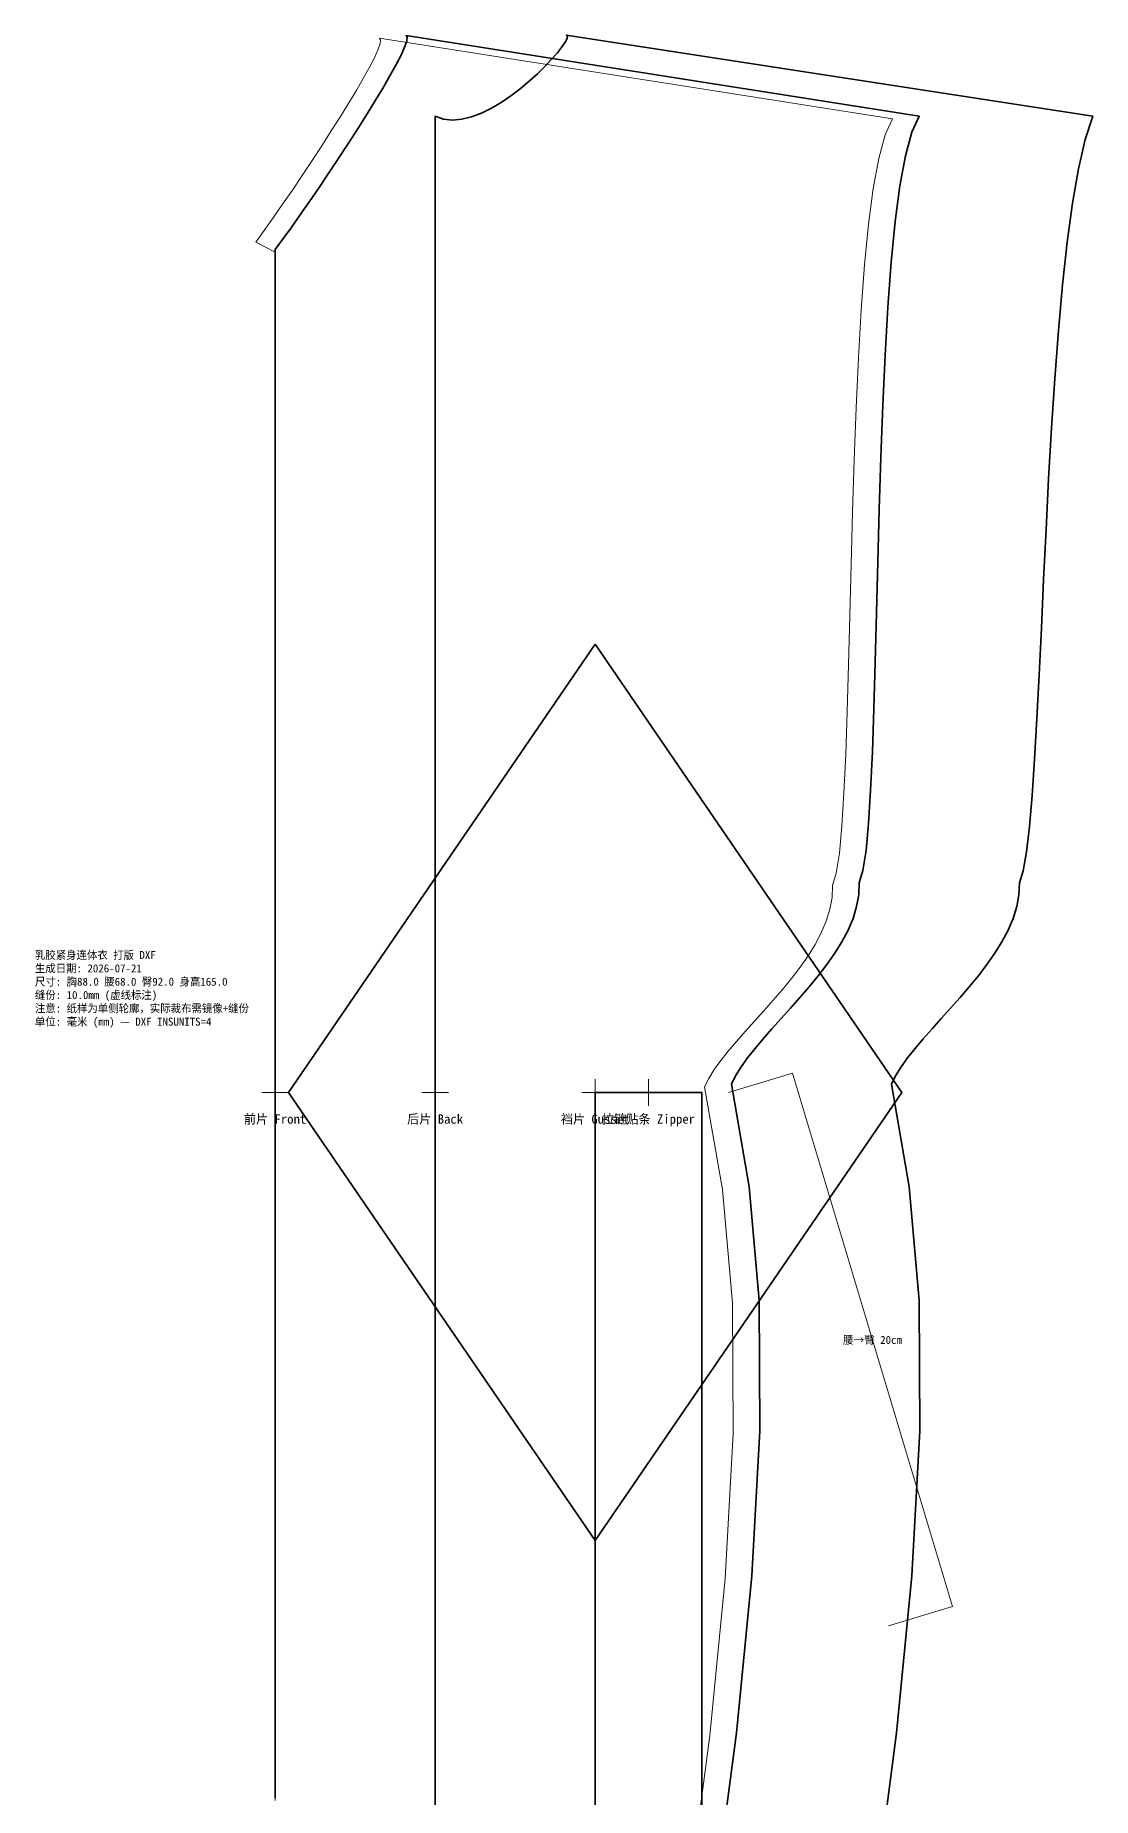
# Model space of a CAD drawing. Header units: millimetres. Extents: x 10 to 406, y -811 to 646.
# Drawn here: x 10 to 406, y -15 to 646 of the extents above; entities that cross this region are included whole.
import ezdxf
from ezdxf.enums import TextEntityAlignment as Align

# ---------------------------------------------------------------- set-up
doc = ezdxf.new("R2010")
doc.units = ezdxf.units.MM
for name, color, linetype, lineweight in [('参考', 4, 'Continuous', 13), ('标注', 3, 'Continuous', 15), ('缝份', 2, 'Continuous', 20), ('裁片', 1, 'Continuous', 35)]:
    doc.layers.add(name, color=color, linetype=linetype, lineweight=lineweight)

msp = doc.modelspace()

# ---------------------------------------------------------------- linework, layer by layer
at = {"layer": '参考', "color": 4}
for p, q in [((100, 245), (100, 255)), ((160, 245), (160, 255)), ((220, 245), (220, 255)), ((240, 245), (240, 255)), ((95, 250), (105, 250)), ((155, 250), (165, 250)), ((215, 250), (225, 250)), ((235, 250), (245, 250))]:
    msp.add_line(p, q, dxfattribs=at)
at = {"layer": '标注', "color": 3}
for p, q in [((270, 250), (293.95, 257.18)), ((293.95, 257.18), (353.95, 57.18)), ((330, 50), (353.95, 57.18))]:
    msp.add_line(p, q, dxfattribs=at)
at = {"layer": '缝份', "color": 2}
msp.add_lwpolyline([(100, -15.51), (100, -3.84), (100, 15.1), (100, 40.39), (100, 71.12), (100, 106.39), (100, 145.27), (100, 186.86), (100, 230.24), (100, 274.5), (100, 318.73), (100, 362.02), (100, 403.46), (100, 442.13), (100, 477.12), (100, 507.53), (100, 532.43), (100, 550.92), (100, 562.08), (100, 565), (100, 565), (100, 565), (92.86, 568.86), (95.99, 573.21), (99.34, 577.95), (102.86, 583.02), (106.5, 588.33), (110.2, 593.81), (113.9, 599.38), (117.55, 604.97), (121.1, 610.49), (124.5, 615.88), (127.69, 621.04), (130.61, 625.91), (133.21, 630.41), (135.44, 634.46), (137.25, 637.98), (138.58, 640.9), (139.37, 643.14), (139.57, 644.62), (139.13, 645.27), (331.5, 615), (331.5, 615), (328.7, 609), (326.28, 600.2), (324.2, 588.93), (322.44, 575.51), (320.95, 560.25), (319.71, 543.47), (318.68, 525.49), (317.82, 506.64), (317.11, 487.21), (316.5, 467.55), (315.97, 447.96), (315.48, 428.76), (315, 410.28), (314.49, 392.83), (313.92, 376.73), (313.26, 362.29), (312.47, 349.84), (311.52, 339.7), (310.37, 332.18), (309, 327.6), (309, 327.6), (308.82, 323.11), (308.01, 318.65), (306.64, 314.22), (304.77, 309.83), (302.47, 305.48), (299.8, 301.17), (296.83, 296.92), (293.62, 292.73), (290.24, 288.61), (286.75, 284.55), (283.21, 280.57), (279.7, 276.67), (276.26, 272.85), (272.98, 269.13), (269.91, 265.5), (267.11, 261.97), (264.66, 258.56), (262.61, 255.25), (261.04, 252.06), (267.67, 213.6), (271.44, 170.99), (271.67, 122.07), (268.72, 67.72), (262.97, 8.84), (254.78, -53.67)], dxfattribs=at)
at = {"layer": '裁片', "color": 1}
msp.add_lwpolyline([(100, -14.51), (100, -2.84), (100, 16.1), (100, 41.39), (100, 72.12), (100, 107.39), (100, 146.27), (100, 187.86), (100, 231.24), (100, 275.5), (100, 319.73), (100, 363.02), (100, 404.46), (100, 443.13), (100, 478.12), (100, 508.53), (100, 533.43), (100, 551.92), (100, 563.08), (100, 566), (100, 566), (100, 566), (102.86, 569.86), (105.99, 574.21), (109.34, 578.95), (112.86, 584.02), (116.5, 589.33), (120.2, 594.81), (123.9, 600.38), (127.55, 605.97), (131.1, 611.49), (134.5, 616.88), (137.69, 622.04), (140.61, 626.91), (143.21, 631.41), (145.44, 635.46), (147.25, 638.98), (148.58, 641.9), (149.37, 644.14), (149.57, 645.62), (149.13, 646.27), (341.5, 616), (341.5, 616), (338.7, 610), (336.28, 601.2), (334.2, 589.93), (332.44, 576.51), (330.95, 561.25), (329.71, 544.47), (328.68, 526.49), (327.82, 507.64), (327.11, 488.21), (326.5, 468.55), (325.97, 448.96), (325.48, 429.76), (325, 411.28), (324.49, 393.83), (323.92, 377.73), (323.26, 363.29), (322.47, 350.84), (321.52, 340.7), (320.37, 333.18), (319, 328.6), (319, 328.6), (318.82, 324.11), (318.01, 319.65), (316.64, 315.22), (314.77, 310.83), (312.47, 306.48), (309.8, 302.17), (306.83, 297.92), (303.62, 293.73), (300.24, 289.61), (296.75, 285.55), (293.21, 281.57), (289.7, 277.67), (286.26, 273.85), (282.98, 270.13), (279.91, 266.5), (277.11, 262.97), (274.66, 259.56), (272.61, 256.25), (271.04, 253.06), (277.67, 214.6), (281.44, 171.99), (281.67, 123.07), (278.72, 68.72), (272.97, 9.84), (264.78, -52.67)], dxfattribs=at)
at = {"layer": '裁片', "color": 5}
msp.add_lwpolyline([(160, -18), (160, -14.14), (160, -1.44), (160, 19.14), (160, 46.59), (160, 79.94), (160, 118.19), (160, 160.36), (160, 205.46), (160, 252.5), (160, 300.5), (160, 348.47), (160, 395.42), (160, 440.37), (160, 482.33), (160, 520.31), (160, 553.33), (160, 580.39), (160, 600.52), (160, 612.71), (160, 616), (160, 616), (160, 616), (163.13, 614.9), (166.47, 614.55), (169.99, 614.86), (173.63, 615.76), (177.34, 617.17), (181.08, 619.01), (184.79, 621.21), (188.42, 623.68), (191.92, 626.34), (195.25, 629.12), (198.35, 631.94), (201.18, 634.72), (203.69, 637.38), (205.82, 639.84), (207.53, 642.02), (208.77, 643.84), (209.48, 645.23), (209.63, 646.11), (209.15, 646.39), (406.5, 616), (406.5, 616), (403.66, 607.29), (401.14, 596.34), (398.9, 583.43), (396.92, 568.83), (395.17, 552.81), (393.63, 535.65), (392.27, 517.62), (391.06, 499), (389.98, 480.05), (389, 461.05), (388.1, 442.28), (387.24, 424), (386.41, 406.5), (385.57, 390.05), (384.7, 374.91), (383.78, 361.37), (382.77, 349.69), (381.66, 340.16), (380.41, 333.03), (379, 328.6), (379, 328.6), (378.82, 324.11), (378.01, 319.65), (376.64, 315.22), (374.77, 310.83), (372.47, 306.48), (369.8, 302.17), (366.83, 297.92), (363.62, 293.73), (360.24, 289.61), (356.75, 285.55), (353.21, 281.57), (349.7, 277.67), (346.26, 273.85), (342.98, 270.13), (339.91, 266.5), (337.11, 262.97), (334.66, 259.56), (332.61, 256.25), (331.04, 253.06), (337.67, 214.6), (341.44, 171.99), (341.67, 123.07), (338.72, 68.72), (332.97, 9.84), (324.78, -52.67)], dxfattribs=at)
at = {"layer": '裁片', "color": 6}
msp.add_lwpolyline([(220, 418), (335, 250), (220, 82), (105, 250)], close=True, dxfattribs=at)
at = {"layer": '裁片', "color": 7}
msp.add_lwpolyline([(220, 250), (260, 250), (260, -185.6), (220, -185.6)], close=True, dxfattribs=at)

# ---------------------------------------------------------------- texts
at = {"layer": '参考', "color": 4}
for s, p in [('乳胶紧身连体衣 打版 DXF', (10, 300)), ('生成日期: 2026-07-21', (10, 295)), ('尺寸: 胸88.0 腰68.0 臀92.0 身高165.0', (10, 290)), ('缝份: 10.0mm (虚线标注)', (10, 285)), ('注意: 纸样为单侧轮廓，实际裁布需镜像+缝份', (10, 280)), ('单位: 毫米 (mm) — DXF INSUNITS=4', (10, 275))]:
    msp.add_text(s, height=3, dxfattribs=at).set_placement(p)
for s, p in [('前片 Front', (100, 240)), ('后片 Back', (160, 240)), ('裆片 Gusset', (220, 240)), ('拉链贴条 Zipper', (240, 240))]:
    msp.add_text(s, height=3.5, dxfattribs=at).set_placement(p, align=Align.MIDDLE_CENTER)
at = {"layer": '标注', "color": 3}
msp.add_text('腰→臀 20cm', height=3, dxfattribs=at).set_placement((323.95, 157.18), align=Align.MIDDLE_CENTER)

doc.saveas('drawing.dxf')
